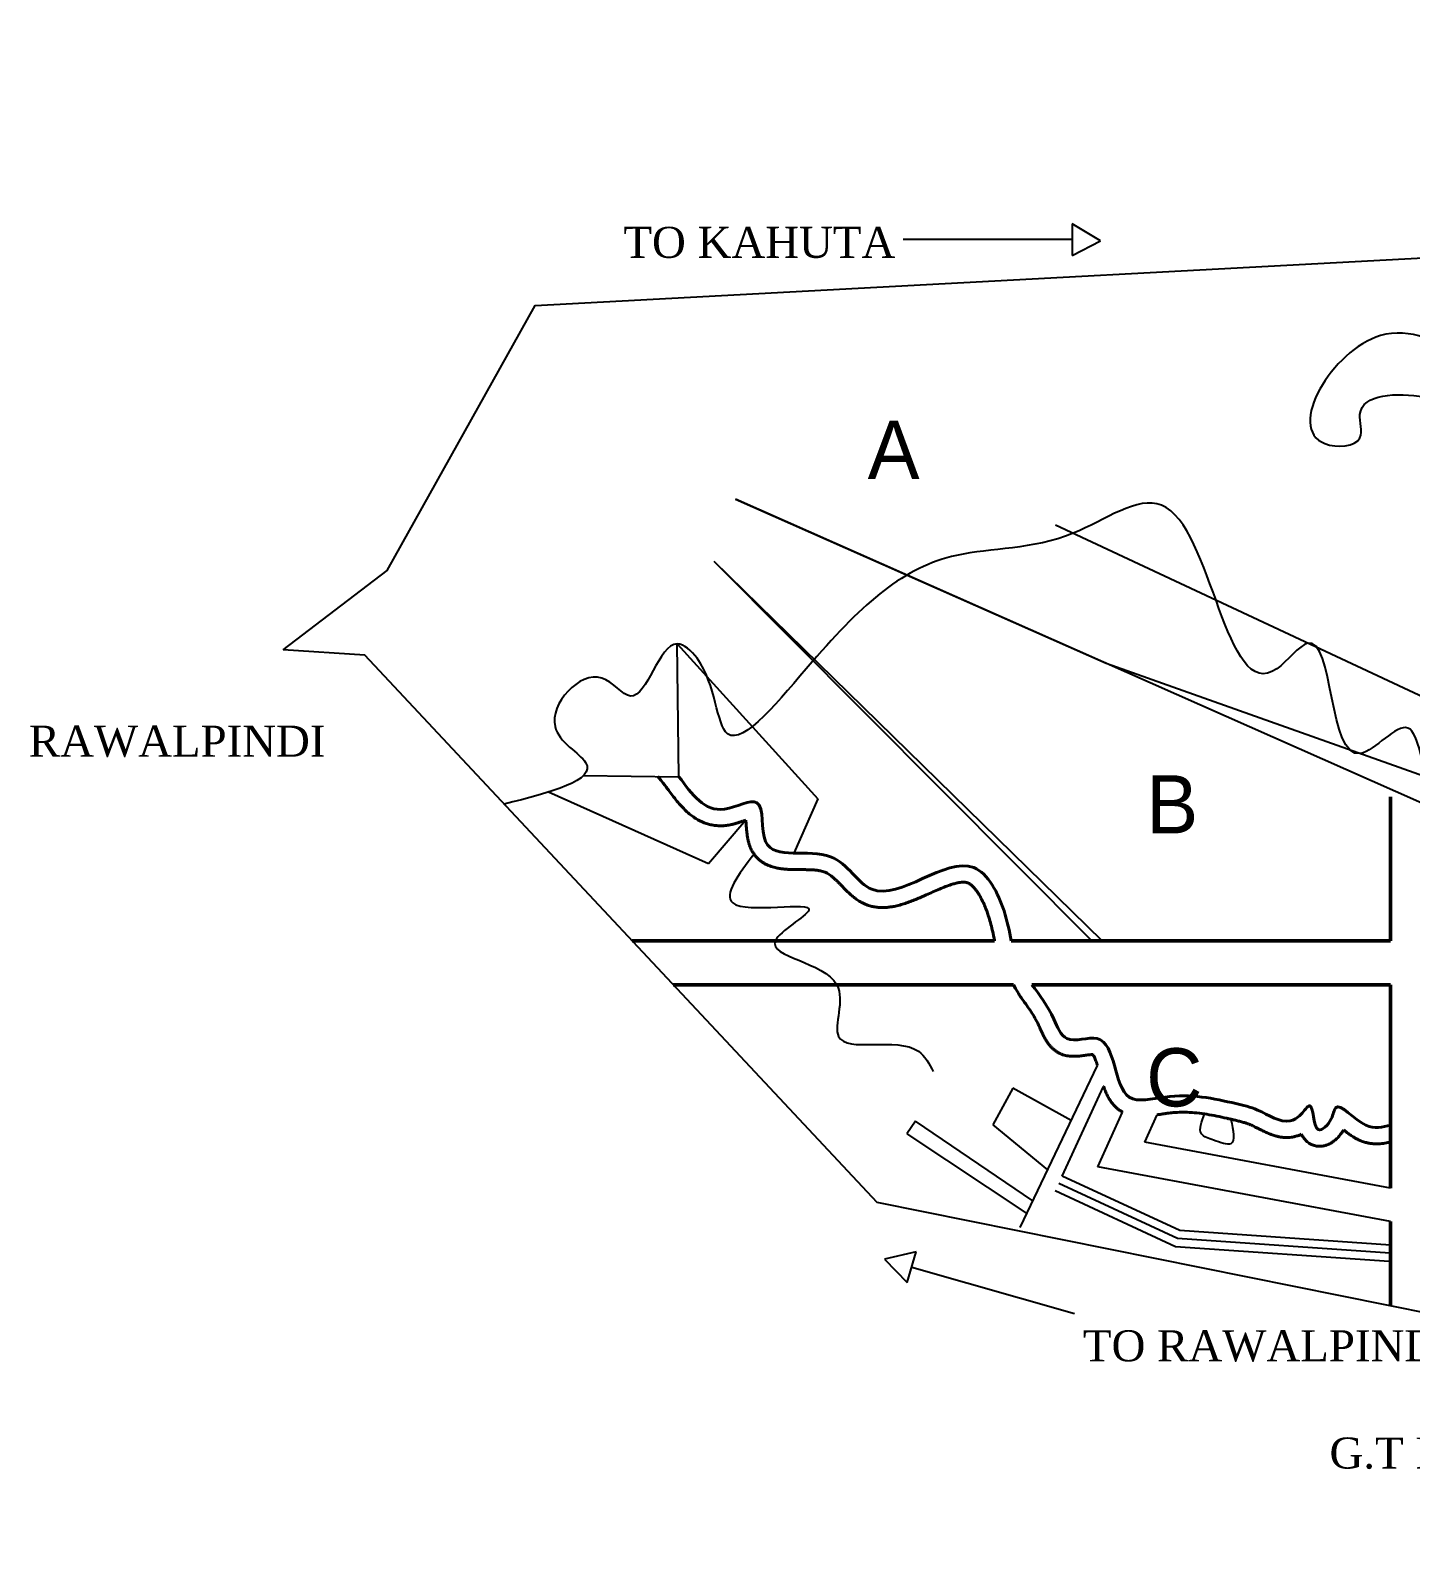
# Model space of a CAD drawing. Header units: inches. Extents: x -36906 to 35154, y -44700 to 686.
# Drawn here: x -6224.3 to -5887.7, y 215.1 to 582.8 of the extents above; entities that cross this region are included whole.
import ezdxf

# ---------------------------------------------------------------- set-up
doc = ezdxf.new("R2010")
doc.units = ezdxf.units.IN
doc.header["$LTSCALE"] = 2
doc.header["$MEASUREMENT"] = 0
doc.styles.add('style1', font='TIMES.TTF')

msp = doc.modelspace()

# ---------------------------------------------------------------- linework, layer by layer
at = {"color": 1, "ltscale": 0.5}
for p, q in [((-5963.3563, 531.4329), (-5970.2321, 535.6132)), ((-5970.2321, 535.6132), (-5970.2321, 527.8499)), ((-5970.2321, 531.7315), (-6011.481, 531.7315)), ((-5970.2321, 527.8499), (-5963.3563, 531.4329)), ((-5809.4526, 360.8298), (-6052.3219, 468.51)), ((-6052.3219, 468.51), (-5961.9916, 428.4606)), ((-5745.8929, 355.2419), (-5974.3308, 462.1599)), ((-5962.967, 360.8298), (-6057.5144, 453.296)), ((-6057.5144, 453.296), (-5965.511, 360.8298)), ((-6066.1156, 400.8278), (-6066.5544, 433.1812)), ((-6066.5544, 433.1812), (-6032.2369, 395.4145)), ((-5961.9916, 428.4606), (-5804.0104, 372.4663)), ((-6089.3667, 401.1393), (-6066.1156, 400.8278)), ((-6058.9315, 379.5977), (-6097.9419, 397.086)), ((-6032.2369, 395.4145), (-6038.1119, 382.1822)), ((-6049.8058, 390.2504), (-6058.9315, 379.5977)), ((-5982.9253, 290.9753), (-5964.1139, 330.4186)), ((-5984.6919, 324.9339), (-5989.628, 316.0114)), ((-5970.4794, 317.0714), (-5984.6919, 324.9339)), ((-5972.7117, 303.5063), (-5962.5905, 325.3053)), ((-6008.4899, 316.8803), (-6010.6007, 313.7583)), ((-5979.8164, 297.4941), (-6008.4899, 316.8803)), ((-6010.6007, 313.7583), (-5981.3128, 294.3564)), ((-5989.628, 316.0114), (-5976.2501, 304.9716)), ((-5944.5566, 288.2362), (-5973.5512, 301.6983)), ((-5944.0515, 290.1994), (-5972.7117, 303.5063)), ((-5945.0617, 286.273), (-5974.3906, 299.8903)), ((-5892.8342, 284.6633), (-5944.5566, 288.2362)), ((-5892.6969, 286.6519), (-5944.0515, 290.1994)), ((-6008.3225, 285.0462), (-6015.9999, 283.2019)), ((-6015.9999, 283.2019), (-6010.4544, 277.5813)), ((-6010.4544, 277.5813), (-6008.3225, 285.0462)), ((-5892.9716, 282.6746), (-5945.0617, 286.273)), ((-6009.3885, 281.3137), (-5969.7254, 269.9862))]:
    msp.add_line(p, q, dxfattribs=at)
at = {"lineweight": 50, "ltscale": 0.5}
for p, q in [((-5892.6969, 360.8298), (-5892.6969, 395.9012)), ((-5989.1749, 360.8298), (-6077.5231, 360.8298)), ((-5892.6969, 360.8298), (-5985.11, 360.8298)), ((-5984.545, 350.1291), (-6067.5069, 350.1291)), ((-5892.6969, 350.1291), (-5980.1019, 350.1291)), ((-5892.6969, 350.1291), (-5892.6969, 300.5474)), ((-5892.6969, 292.436), (-5892.6969, 271.8359))]:
    msp.add_line(p, q, dxfattribs=at)
at = {"ltscale": 0.5}
for p, q in [((-5963.9772, 305.7517), (-5957.9969, 319.0915)), ((-5952.5591, 311.73), (-5949.5614, 318.4165)), ((-5892.6969, 300.5474), (-5952.5591, 311.73)), ((-5892.6969, 292.436), (-5963.9772, 305.7517))]:
    msp.add_line(p, q, dxfattribs=at)
at = {"color": 0, "ltscale": 0.5}
msp.add_lwpolyline([(-6162.5945, 431.7264), (-6137.2315, 451.0985), (-6101.1639, 515.694), (-5822.5732, 530.6006), (-5665.8659, 574.0784), (-5634.5049, 582.7794), (-5650.1854, 571.8811), (-5650.1854, 529.3584), (-5637.2606, 457.3096), (-5665.8659, 323.1497), (-5650.9414, 215.0764), (-5882.2712, 269.7341), (-6017.8354, 297.063), (-6142.697, 430.4578), (-6162.5945, 431.7264)], dxfattribs=at)
at = {"color": 1, "ltscale": 0.5}
for points in [[(-5760.0862, 478.1456), (-5779.0815, 483.439), (-5780.5055, 506.1947), (-5798.3046, 508.328), (-5794.0328, 484.8613), (-5828.2072, 499.0836), (-5833.9029, 519.7059), (-5849.5662, 518.2837), (-5860.2457, 497.6613), (-5895.132, 508.328), (-5908.6594, 482.0168), (-5900.1158, 483.439), (-5900.1158, 489.1279), (-5884.4525, 493.3946), (-5851.7021, 439.3499), (-5847.4303, 428.6832), (-5855.2619, 425.8387), (-5855.9739, 418.7276), (-5860.1118, 408.7009), (-5864.9124, 410.9477), (-5883.001, 400.4635), (-5888.4148, 412.6803), (-5899.9882, 406.4843), (-5912.8353, 433.3776), (-5920.406, 427.1249), (-5948.5009, 467.0259), (-5970.0536, 460.158), (-5998.4599, 454.7699), (-6033.6551, 428.8043), (-6054.2522, 411.2958), (-6061.7023, 429.6797), (-6066.5229, 433.1814), (-6077.9171, 420.4878), (-6084.9289, 424.8649), (-6096.323, 413.0466), (-6088.873, 404.2924), (-6108.694, 394.131)], [(-6047.8244, 381.973), (-6053.0082, 370.0754), (-6034.4577, 368.2678), (-6042.6018, 360.8298), (-6027.6709, 350.1291), (-6027.2184, 337.5379), (-6007.763, 333.9226), (-6004.1434, 328.9516)], [(-5931.5933, 317.3508), (-5931.5933, 311.3657), (-5935.7878, 312.2311), (-5938.7335, 313.7887), (-5938.0091, 318.6378)]]:
    msp.add_spline(points, degree=3, dxfattribs=at)
at = {"color": 5, "lineweight": 40, "ltscale": 0.5}
for points, knots in [([(-6071.2544, 400.8967), (-6069.126, 398.1886), (-6068.908, 397.8885), (-6068.361, 397.1418), (-6068.0279, 396.6923), (-6067.3401, 395.7919), (-6066.9853, 395.3409), (-6066.2461, 394.447), (-6065.8616, 394.0041), (-6065.1296, 393.2193), (-6064.7889, 392.8743), (-6064.074, 392.2031), (-6063.6997, 391.8768), (-6062.9833, 391.3101), (-6062.6483, 391.0651), (-6061.9469, 390.6002), (-6061.5805, 390.3803), (-6060.8143, 389.9742), (-6060.4143, 389.788), (-6059.6499, 389.4863), (-6059.2903, 389.3643), (-6058.5509, 389.1567), (-6058.171, 389.0712), (-6057.3954, 388.9416), (-6056.9997, 388.8975), (-6056.1981, 388.8537), (-6055.7923, 388.8539), (-6055.2598, 388.8838), (-6055.1353, 388.8928), (-6054.9127, 388.9127), (-6054.8147, 388.9227), (-6054.6565, 388.9409), (-6054.5965, 388.9483), (-6054.4852, 388.9629), (-6054.434, 388.9699), (-6054.3325, 388.9846), (-6054.282, 388.9922), (-6054.1316, 389.0159), (-6054.0326, 389.0327), (-6053.739, 389.0859), (-6053.5478, 389.125), (-6053.0676, 389.2323), (-6052.7846, 389.3043), (-6052.2365, 389.4551), (-6051.9715, 389.5341), (-6051.4586, 389.6939), (-6051.2107, 389.7748), (-6050.7327, 389.9342), (-6050.5027, 390.0128), (-6050.1178, 390.1442), (-6049.9587, 390.1987), (-6049.8058, 390.2504)], [0, 0, 0, 0, 28.32045541, 28.32045541, 69.85598819, 69.85598819, 111.39152096, 111.39152096, 152.92705374, 152.92705374, 186.52697802, 186.52697802, 220.1269023, 220.1269023, 247.45977613, 247.45977613, 274.79264996, 274.79264996, 302.12552378, 302.12552378, 324.97033665, 324.97033665, 347.81514953, 347.81514953, 370.6599624, 370.6599624, 393.50477527, 393.50477527, 400.46295936, 400.46295936, 405.92691625, 405.92691625, 409.27253077, 409.27253077, 412.12273625, 412.12273625, 414.97294172, 414.97294172, 420.67335267, 420.67335267, 432.07417456, 432.07417456, 449.95583123, 449.95583123, 467.83748789, 467.83748789, 485.71914456, 485.71914456, 503.60080122, 503.60080122, 516.98792446, 516.98792446, 516.98792446, 516.98792446]), ([(-6049.8058, 390.2504), (-6049.7874, 390.0148), (-6049.77, 389.7646), (-6049.7341, 389.2416), (-6049.7158, 388.9688), (-6049.6746, 388.4055), (-6049.6518, 388.115), (-6049.5972, 387.5194), (-6049.5654, 387.2143), (-6049.487, 386.5908), (-6049.4405, 386.2724), (-6049.3374, 385.6957), (-6049.2856, 385.4401), (-6049.1625, 384.9194), (-6049.0912, 384.6544), (-6048.9361, 384.1603), (-6048.8564, 383.9329), (-6048.7373, 383.6343), (-6048.7093, 383.5664), (-6048.6619, 383.4557), (-6048.6433, 383.4132), (-6048.586, 383.2852), (-6048.5463, 383.2004), (-6048.4259, 382.9541), (-6048.3413, 382.7945), (-6048.1068, 382.386), (-6047.9487, 382.1424), (-6047.6083, 381.6766), (-6047.4261, 381.4545), (-6047.0424, 381.0355), (-6046.841, 380.8387), (-6046.4245, 380.4724), (-6046.2095, 380.3029), (-6045.7717, 379.9911), (-6045.5489, 379.8487), (-6045.1001, 379.5892), (-6044.8741, 379.472), (-6044.4221, 379.2601), (-6044.1962, 379.1654), (-6043.7465, 378.995), (-6043.5227, 378.9194), (-6043.0781, 378.7843), (-6042.8575, 378.7247), (-6042.3098, 378.5924), (-6041.985, 378.5278), (-6041.3432, 378.4208), (-6041.0261, 378.3783), (-6040.3988, 378.3094), (-6040.0886, 378.283), (-6039.4744, 378.2416), (-6039.1705, 378.2266), (-6038.5687, 378.2044), (-6038.2708, 378.1972), (-6037.5617, 378.1852), (-6037.1534, 378.1826), (-6036.3521, 378.1792), (-6035.959, 378.1783), (-6035.192, 378.1719), (-6034.8181, 378.1664), (-6034.0952, 378.1455), (-6033.7461, 378.1302), (-6033.0795, 378.086), (-6032.7619, 378.0571), (-6032.1656, 377.9839), (-6031.8869, 377.9395), (-6031.4281, 377.8468), (-6031.2396, 377.8012), (-6030.8934, 377.7027), (-6030.7358, 377.6497), (-6030.5599, 377.5812), (-6030.5264, 377.5676), (-6030.4589, 377.5395), (-6030.4251, 377.5249), (-6030.3232, 377.4795), (-6030.2549, 377.4471), (-6030.0381, 377.3386), (-6029.8873, 377.2544), (-6029.5783, 377.0642), (-6029.4202, 376.9582), (-6029.0965, 376.7241), (-6028.931, 376.596), (-6028.5931, 376.3189), (-6028.4207, 376.1698), (-6028.0695, 375.8527), (-6027.8906, 375.6846), (-6027.5263, 375.3322), (-6027.3409, 375.1478), (-6026.9629, 374.7656), (-6026.7703, 374.5678), (-6026.3765, 374.1619), (-6026.1753, 373.9538), (-6025.762, 373.5305), (-6025.5499, 373.3152), (-6025.1117, 372.8808), (-6024.8857, 372.6615), (-6024.4153, 372.2227), (-6024.1709, 372.0031), (-6023.6587, 371.5677), (-6023.3908, 371.3519), (-6022.8252, 370.9301), (-6022.5274, 370.7241), (-6021.9572, 370.3684), (-6021.6911, 370.2157), (-6021.297, 370.0126), (-6021.1798, 369.9549), (-6020.9571, 369.8506), (-6020.8522, 369.8035), (-6020.6541, 369.7189), (-6020.5611, 369.6808), (-6020.3749, 369.6079), (-6020.2815, 369.573), (-6020.0008, 369.4729), (-6019.8129, 369.4122), (-6019.2815, 369.2575), (-6018.9375, 369.1773), (-6018.2524, 369.0524), (-6017.9113, 369.0076), (-6017.2354, 368.9491), (-6016.9006, 368.9353), (-6016.2385, 368.9339), (-6015.9113, 368.9464), (-6015.265, 368.9932), (-6014.9458, 369.0276), (-6014.315, 369.1148), (-6014.0034, 369.1675), (-6013.2252, 369.3199), (-6012.7632, 369.4297), (-6011.8523, 369.6757), (-6011.4034, 369.812), (-6010.5161, 370.1043), (-6010.0779, 370.2604), (-6009.2106, 370.5862), (-6008.7815, 370.756), (-6007.9319, 371.1041), (-6007.5114, 371.2825), (-6006.679, 371.6426), (-6006.2671, 371.8244), (-6005.3022, 372.2535), (-6004.7533, 372.5002), (-6003.6768, 372.9787), (-6003.1492, 373.2104), (-6002.1216, 373.6467), (-6001.6214, 373.8513), (-6000.6568, 374.222), (-6000.1924, 374.388), (-5999.4117, 374.6393), (-5999.0859, 374.7343), (-5998.4684, 374.8929), (-5998.1769, 374.9564), (-5997.6833, 375.0429), (-5997.4747, 375.0711), (-5997.0883, 375.1074), (-5996.9106, 375.1155), (-5996.6151, 375.1148), (-5996.4923, 375.1087), (-5996.2679, 375.0875), (-5996.1664, 375.0723), (-5995.9814, 375.0351), (-5995.8978, 375.0132), (-5995.7974, 374.9808), (-5995.775, 374.9731), (-5995.7382, 374.9598), (-5995.7236, 374.9543), (-5995.6947, 374.943), (-5995.68, 374.9371), (-5995.6353, 374.9185), (-5995.6045, 374.9048), (-5995.5094, 374.8598), (-5995.442, 374.8244), (-5995.2994, 374.741), (-5995.2242, 374.6929), (-5995.0666, 374.5827), (-5994.9842, 374.5206), (-5994.7741, 374.3497), (-5994.6431, 374.2324), (-5994.3728, 373.9663), (-5994.2335, 373.8174), (-5993.951, 373.49), (-5993.8077, 373.3114), (-5993.5206, 372.9274), (-5993.3767, 372.722), (-5993.0913, 372.2878), (-5992.9497, 372.0591), (-5992.5984, 371.4582), (-5992.3915, 371.0732), (-5991.9933, 370.2717), (-5991.8018, 369.8553), (-5991.4377, 369.0043), (-5991.265, 368.5698), (-5990.9665, 367.766), (-5990.8377, 367.3974), (-5990.5206, 366.4372), (-5990.3454, 365.8501), (-5990.0245, 364.6771), (-5989.8788, 364.0913), (-5989.6056, 362.9109), (-5989.4781, 362.3163), (-5989.2936, 361.4207), (-5989.2342, 361.1265), (-5989.1749, 360.8298)], [794.97094517, 794.97094517, 794.97094517, 794.97094517, 815.17360256, 815.17360256, 835.37625995, 835.37625995, 855.57891734, 855.57891734, 875.78157473, 875.78157473, 895.98423211, 895.98423211, 911.59113973, 911.59113973, 927.19804734, 927.19804734, 940.1067955, 940.1067955, 943.88367908, 943.88367908, 946.2341763, 946.2341763, 950.93517075, 950.93517075, 960.01664514, 960.01664514, 974.64152819, 974.64152819, 989.26641125, 989.26641125, 1003.8912943, 1003.8912943, 1018.51617736, 1018.51617736, 1033.14106041, 1033.14106041, 1047.76594347, 1047.76594347, 1062.39082653, 1062.39082653, 1077.01570958, 1077.01570958, 1091.64059264, 1091.64059264, 1113.59695364, 1113.59695364, 1135.55331464, 1135.55331464, 1157.50967565, 1157.50967565, 1179.46603665, 1179.46603665, 1201.42239765, 1201.42239765, 1232.31639409, 1232.31639409, 1263.21039052, 1263.21039052, 1294.10438695, 1294.10438695, 1324.99838339, 1324.99838339, 1355.89237982, 1355.89237982, 1386.78637625, 1386.78637625, 1411.29361958, 1411.29361958, 1435.80086292, 1435.80086292, 1441.60362404, 1441.60362404, 1447.40638516, 1447.40638516, 1459.01190741, 1459.01190741, 1483.88864391, 1483.88864391, 1508.7653804, 1508.7653804, 1533.6421169, 1533.6421169, 1558.5188534, 1558.5188534, 1583.39558989, 1583.39558989, 1608.27232639, 1608.27232639, 1633.14906289, 1633.14906289, 1658.02579938, 1658.02579938, 1682.90253588, 1682.90253588, 1707.77927238, 1707.77927238, 1732.65600888, 1732.65600888, 1757.53274537, 1757.53274537, 1782.40948187, 1782.40948187, 1802.44658357, 1802.44658357, 1810.71200062, 1810.71200062, 1817.84994324, 1817.84994324, 1823.98852492, 1823.98852492, 1830.1271066, 1830.1271066, 1842.40426997, 1842.40426997, 1864.7761631, 1864.7761631, 1887.14805623, 1887.14805623, 1909.51994937, 1909.51994937, 1931.8918425, 1931.8918425, 1954.26373563, 1954.26373563, 1976.63562876, 1976.63562876, 2010.75062744, 2010.75062744, 2044.86562612, 2044.86562612, 2078.9806248, 2078.9806248, 2113.09562348, 2113.09562348, 2147.21062217, 2147.21062217, 2181.32562085, 2181.32562085, 2228.05897034, 2228.05897034, 2274.79231983, 2274.79231983, 2321.52566933, 2321.52566933, 2368.25901882, 2368.25901882, 2404.27697118, 2404.27697118, 2440.29492353, 2440.29492353, 2469.86340048, 2469.86340048, 2499.43187742, 2499.43187742, 2523.95716171, 2523.95716171, 2548.482446, 2548.482446, 2573.00773029, 2573.00773029, 2580.28009514, 2580.28009514, 2585.16429698, 2585.16429698, 2590.04849882, 2590.04849882, 2599.81690251, 2599.81690251, 2619.35370987, 2619.35370987, 2638.89051724, 2638.89051724, 2658.4273246, 2658.4273246, 2686.9763664, 2686.9763664, 2715.5254082, 2715.5254082, 2744.07444999, 2744.07444999, 2772.62349179, 2772.62349179, 2801.17253359, 2801.17253359, 2844.5530195, 2844.5530195, 2887.93350542, 2887.93350542, 2931.31399134, 2931.31399134, 2967.76096916, 2967.76096916, 3026.82419448, 3026.82419448, 3085.88741981, 3085.88741981, 3144.95064514, 3144.95064514, 3173.56039669, 3173.56039669, 3173.56039669, 3173.56039669]), ([(-5984.545, 350.1291), (-5983.0965, 347.4783), (-5982.9079, 347.2277), (-5982.3361, 346.4645), (-5981.9603, 345.9576), (-5981.232, 344.9451), (-5980.8796, 344.4396), (-5980.2007, 343.4159), (-5979.8742, 342.8977), (-5979.2482, 341.833), (-5978.9488, 341.2865), (-5978.6067, 340.6043), (-5978.5506, 340.4903), (-5978.45, 340.2823), (-5978.4053, 340.1885), (-5978.3462, 340.0624), (-5978.3315, 340.0308), (-5978.2876, 339.9362), (-5978.2581, 339.8722), (-5978.1684, 339.6757), (-5978.1067, 339.5388), (-5977.9503, 339.1904), (-5977.8532, 338.9733), (-5977.6474, 338.5216), (-5977.5387, 338.287), (-5977.305, 337.8034), (-5977.1801, 337.5544), (-5976.9066, 337.0441), (-5976.7581, 336.7828), (-5976.4661, 336.313), (-5976.3296, 336.1066), (-5976.0304, 335.69), (-5975.8675, 335.4797), (-5975.541, 335.0981), (-5975.3828, 334.9266), (-5975.0396, 334.588), (-5974.8546, 334.4208), (-5974.4543, 334.097), (-5974.239, 333.9405), (-5973.8182, 333.6721), (-5973.6175, 333.5574), (-5973.36, 333.4281), (-5973.3123, 333.4048), (-5973.2006, 333.352), (-5973.1369, 333.3231), (-5973.0099, 333.2679), (-5972.9465, 333.2415), (-5972.7568, 333.1658), (-5972.631, 333.1199), (-5972.287, 333.0052), (-5972.0713, 332.9452), (-5971.6497, 332.8466), (-5971.4439, 332.808), (-5971.0432, 332.7474), (-5970.8483, 332.7254), (-5970.4694, 332.694), (-5970.2853, 332.6846), (-5969.9274, 332.6753), (-5969.7535, 332.6753), (-5969.3325, 332.6839), (-5969.091, 332.6967), (-5968.6263, 332.7309), (-5968.4032, 332.7524), (-5967.9738, 332.7997), (-5967.7676, 332.8254), (-5967.3719, 332.8775), (-5967.1824, 332.9038), (-5966.8211, 332.954), (-5966.6494, 332.978), (-5966.3256, 333.0211), (-5966.1736, 333.0403), (-5965.8927, 333.0721), (-5965.7638, 333.0847), (-5965.5336, 333.1026), (-5965.4324, 333.1079), (-5965.3093, 333.1111), (-5965.2741, 333.1115), (-5965.2428, 333.1113)], [0, 0, 0, 0, 29.80708474, 29.80708474, 91.42969813, 91.42969813, 153.05231153, 153.05231153, 214.67492492, 214.67492492, 276.29753831, 276.29753831, 288.53156795, 288.53156795, 298.45552232, 298.45552232, 301.77308066, 301.77308066, 308.22479463, 308.22479463, 321.12822257, 321.12822257, 339.8866895, 339.8866895, 358.64515643, 358.64515643, 377.40362336, 377.40362336, 396.16209029, 396.16209029, 410.50040789, 410.50040789, 424.83872549, 424.83872549, 436.54729456, 436.54729456, 448.25586363, 448.25586363, 459.96443269, 459.96443269, 469.62015015, 469.62015015, 471.78886208, 471.78886208, 474.6501213, 474.6501213, 477.51138052, 477.51138052, 483.23389897, 483.23389897, 493.29403431, 493.29403431, 503.35416965, 503.35416965, 513.414305, 513.414305, 523.47444034, 523.47444034, 533.53457568, 533.53457568, 548.50789795, 548.50789795, 563.48122022, 563.48122022, 578.45454249, 578.45454249, 593.42786477, 593.42786477, 608.40118704, 608.40118704, 623.37450931, 623.37450931, 638.34783158, 638.34783158, 653.32115385, 653.32115385, 660.15513091, 660.15513091, 660.15513091, 660.15513091]), ([(-5962.5905, 325.3053), (-5962.5883, 325.2991), (-5962.5861, 325.2929), (-5962.448, 324.901), (-5962.3009, 324.5127), (-5962.0127, 323.8264), (-5961.8787, 323.5291), (-5961.5847, 322.9337), (-5961.4248, 322.6355), (-5961.1016, 322.0932), (-5960.9441, 321.8489), (-5960.5994, 321.3637), (-5960.4123, 321.1229), (-5960.0379, 320.6908), (-5959.8562, 320.4982), (-5959.4654, 320.1236), (-5959.2563, 319.9416), (-5958.9511, 319.7047), (-5958.8675, 319.6424), (-5958.7267, 319.5421), (-5958.6707, 319.5033), (-5958.5665, 319.4332), (-5958.5185, 319.4016), (-5958.3798, 319.3129), (-5958.2886, 319.2572), (-5958.1305, 319.1652), (-5958.0638, 319.1278), (-5957.9969, 319.0915)], [1039.69316015, 1039.69316015, 1039.69316015, 1039.69316015, 1040.13866352, 1040.13866352, 1067.85164987, 1067.85164987, 1088.9013379, 1088.9013379, 1109.95102593, 1109.95102593, 1127.2562756, 1127.2562756, 1144.56152528, 1144.56152528, 1158.8658693, 1158.8658693, 1173.17021332, 1173.17021332, 1178.40388833, 1178.40388833, 1181.78097092, 1181.78097092, 1184.6011859, 1184.6011859, 1189.9020878, 1189.9020878, 1193.74230986, 1193.74230986, 1193.74230986, 1193.74230986]), ([(-5949.5614, 318.4165), (-5949.3813, 318.4447), (-5949.2036, 318.4732), (-5948.7409, 318.5477), (-5948.4605, 318.5933), (-5947.9159, 318.6797), (-5947.6517, 318.7204), (-5947.3221, 318.7678), (-5947.2478, 318.7782), (-5947.1178, 318.796), (-5947.062, 318.8035), (-5946.8941, 318.8255), (-5946.7825, 318.8395), (-5946.4487, 318.8793), (-5946.2276, 318.903), (-5945.5679, 318.966), (-5945.133, 318.9973), (-5943.8716, 319.0598), (-5943.0557, 319.0644), (-5941.439, 319.0116), (-5940.6381, 318.9542), (-5939.0395, 318.7879), (-5938.2416, 318.6789), (-5936.6387, 318.4198), (-5935.8337, 318.2696), (-5934.2079, 317.9394), (-5933.3871, 317.7593), (-5932.2796, 317.5084), (-5932.0034, 317.4452), (-5931.5727, 317.3461), (-5931.4193, 317.3106), (-5931.1757, 317.2543), (-5931.0863, 317.2336), (-5930.909, 317.1924), (-5930.8209, 317.1719), (-5930.5586, 317.1105), (-5930.3861, 317.0696), (-5929.8756, 316.9466), (-5929.5448, 316.8637), (-5928.9003, 316.6913), (-5928.5866, 316.6019), (-5927.9739, 316.412), (-5927.6747, 316.3116), (-5927.2977, 316.1728), (-5927.2148, 316.1415), (-5927.0079, 316.0613), (-5926.8843, 316.0115), (-5926.7231, 315.9439), (-5926.6849, 315.9277), (-5926.5704, 315.8785), (-5926.4922, 315.8441), (-5926.3321, 315.7722), (-5926.2503, 315.7347), (-5925.9997, 315.618), (-5925.826, 315.5345), (-5925.4001, 315.326), (-5925.1427, 315.1969), (-5924.607, 314.9277), (-5924.3287, 314.7876), (-5923.7509, 314.5029), (-5923.4513, 314.3583), (-5922.8283, 314.0719), (-5922.5049, 313.9301), (-5921.8835, 313.6795), (-5921.5897, 313.5691), (-5920.9779, 313.3631), (-5920.6598, 313.2674), (-5920.057, 313.1155), (-5919.7771, 313.0552), (-5919.1969, 312.9571), (-5918.8966, 312.9192), (-5918.276, 312.874), (-5917.9558, 312.8667), (-5917.363, 312.889), (-5917.0933, 312.9118), (-5916.7154, 312.9637), (-5916.6099, 312.9804), (-5916.4171, 313.0148), (-5916.3297, 313.032), (-5916.1557, 313.0692), (-5916.0689, 313.0892), (-5915.8096, 313.1539), (-5915.638, 313.2029), (-5915.1823, 313.3496), (-5914.9018, 313.4578), (-5914.5436, 313.6186), (-5914.4592, 313.6582), (-5914.3756, 313.6992)], [1376.66119257, 1376.66119257, 1376.66119257, 1376.66119257, 1390.67230536, 1390.67230536, 1413.6804059, 1413.6804059, 1436.68850644, 1436.68850644, 1443.48592801, 1443.48592801, 1448.71855792, 1448.71855792, 1459.20264301, 1459.20264301, 1480.17081318, 1480.17081318, 1522.10715353, 1522.10715353, 1602.92565921, 1602.92565921, 1683.7441649, 1683.7441649, 1764.56267059, 1764.56267059, 1845.38117628, 1845.38117628, 1926.19968196, 1926.19968196, 1952.89199855, 1952.89199855, 1967.59879444, 1967.59879444, 1976.18341415, 1976.18341415, 1984.76803387, 1984.76803387, 2001.93727331, 2001.93727331, 2036.27575218, 2036.27575218, 2070.61423106, 2070.61423106, 2104.95270993, 2104.95270993, 2114.69149702, 2114.69149702, 2129.38260857, 2129.38260857, 2133.9596752, 2133.9596752, 2143.11380846, 2143.11380846, 2152.26794172, 2152.26794172, 2170.57620824, 2170.57620824, 2195.63622433, 2195.63622433, 2220.69624042, 2220.69624042, 2245.75625652, 2245.75625652, 2270.81627261, 2270.81627261, 2291.8601582, 2291.8601582, 2312.90404379, 2312.90404379, 2330.03567191, 2330.03567191, 2347.16730004, 2347.16730004, 2364.29892817, 2364.29892817, 2378.10434428, 2378.10434428, 2383.42014739, 2383.42014739, 2387.79634691, 2387.79634691, 2392.17254643, 2392.17254643, 2400.92494547, 2400.92494547, 2415.66465356, 2415.66465356, 2420.26064746, 2420.26064746, 2420.26064746, 2420.26064746]), ([(-5914.3756, 313.6992), (-5914.3562, 313.6593), (-5914.3362, 313.6189), (-5914.2739, 313.4965), (-5914.2293, 313.4132), (-5914.1117, 313.2057), (-5914.0347, 313.0794), (-5913.8599, 312.8191), (-5913.7621, 312.685), (-5913.5577, 312.4336), (-5913.4552, 312.3173), (-5913.227, 312.0832), (-5913.1011, 311.9654), (-5912.8222, 311.7335), (-5912.6691, 311.6193), (-5912.4358, 311.4682), (-5912.3675, 311.4263), (-5912.2506, 311.3587), (-5912.2031, 311.3323), (-5912.1, 311.2774), (-5912.0444, 311.2492), (-5911.9324, 311.1952), (-5911.876, 311.1693), (-5911.7054, 311.0952), (-5911.5901, 311.0506), (-5911.3017, 310.9516), (-5911.1279, 310.9033), (-5910.7834, 310.8278), (-5910.6128, 310.8005), (-5910.279, 310.7647), (-5910.1159, 310.7561), (-5909.8002, 310.7544), (-5909.6475, 310.7613), (-5909.3537, 310.7872), (-5909.2127, 310.8062), (-5908.9423, 310.8533), (-5908.8129, 310.8815), (-5908.5653, 310.9445), (-5908.447, 310.9794), (-5908.162, 311.0732), (-5908.0018, 311.1352), (-5907.7002, 311.2661), (-5907.5588, 311.3349), (-5907.291, 311.4769), (-5907.1647, 311.5501), (-5906.9238, 311.6994), (-5906.8094, 311.7755), (-5906.5898, 311.9302), (-5906.4848, 312.0087), (-5906.2277, 312.2106), (-5906.0808, 312.3353), (-5905.8, 312.5892), (-5905.6662, 312.7184), (-5905.4085, 312.9813), (-5905.2848, 313.1151), (-5905.0456, 313.3872), (-5904.9301, 313.5256), (-5904.6474, 313.882), (-5904.4849, 314.1031), (-5904.2418, 314.4602), (-5904.156, 314.5919), (-5904.0727, 314.7259)], [2724.89654962, 2724.89654962, 2724.89654962, 2724.89654962, 2726.55099577, 2726.55099577, 2729.85988806, 2729.85988806, 2734.61286373, 2734.61286373, 2739.36583939, 2739.36583939, 2743.32130489, 2743.32130489, 2747.27677039, 2747.27677039, 2751.23223589, 2751.23223589, 2752.79381147, 2752.79381147, 2753.82556744, 2753.82556744, 2754.99448191, 2754.99448191, 2756.16339638, 2756.16339638, 2758.50122533, 2758.50122533, 2761.98157887, 2761.98157887, 2765.46193241, 2765.46193241, 2768.94228595, 2768.94228595, 2772.42263949, 2772.42263949, 2775.90299303, 2775.90299303, 2779.38334657, 2779.38334657, 2782.86370011, 2782.86370011, 2788.13752436, 2788.13752436, 2793.41134861, 2793.41134861, 2798.68517286, 2798.68517286, 2803.95899712, 2803.95899712, 2809.23282137, 2809.23282137, 2817.34458962, 2817.34458962, 2825.45635788, 2825.45635788, 2833.56812613, 2833.56812613, 2841.67989438, 2841.67989438, 2854.08779479, 2854.08779479, 2861.16734468, 2861.16734468, 2861.16734468, 2861.16734468]), ([(-5904.0727, 314.7259), (-5903.8506, 314.5473), (-5903.6189, 314.3638), (-5903.1363, 313.9931), (-5902.8853, 313.8058), (-5902.3617, 313.4335), (-5902.089, 313.2483), (-5901.581, 312.9274), (-5901.3513, 312.7899), (-5900.871, 312.5237), (-5900.6205, 312.3948), (-5900.312, 312.2525), (-5900.2672, 312.2322), (-5900.1777, 312.1924), (-5900.1328, 312.1729), (-5899.9982, 312.1153), (-5899.9083, 312.0784), (-5899.638, 311.972), (-5899.4572, 311.9068), (-5898.9552, 311.7417), (-5898.6338, 311.6542), (-5897.9969, 311.5136), (-5897.6814, 311.4605), (-5897.0619, 311.3847), (-5896.7579, 311.362), (-5896.1655, 311.3416), (-5895.877, 311.3438), (-5895.3179, 311.3674), (-5895.0473, 311.3888), (-5894.5244, 311.4449), (-5894.2723, 311.4796), (-5893.7862, 311.5574), (-5893.5523, 311.6005), (-5893.109, 311.6894), (-5892.899, 311.7351), (-5892.6969, 311.781)], [3136.38619874, 3136.38619874, 3136.38619874, 3136.38619874, 3154.57266626, 3154.57266626, 3172.75913378, 3172.75913378, 3190.9456013, 3190.9456013, 3205.00873711, 3205.00873711, 3219.07187292, 3219.07187292, 3221.43859279, 3221.43859279, 3223.80531265, 3223.80531265, 3228.53875238, 3228.53875238, 3238.00563184, 3238.00563184, 3254.82679871, 3254.82679871, 3271.64796559, 3271.64796559, 3288.46913246, 3288.46913246, 3305.29029933, 3305.29029933, 3322.11146621, 3322.11146621, 3338.93263308, 3338.93263308, 3355.75379995, 3355.75379995, 3372.06603423, 3372.06603423, 3372.06603423, 3372.06603423])]:
    msp.add_open_spline(points, degree=3, knots=knots, dxfattribs=at)
for points in [[(-6066.1156, 400.8278), (-6055.0222, 392.9134), (-6047.0983, 394.4963), (-6044.9852, 384.999), (-6029.1374, 381.3056), (-6019.1004, 373.3911), (-5994.2722, 378.6674), (-5986.8766, 368.1149), (-5985.11, 360.8298)], [(-5980.1019, 350.1291), (-5974.7266, 341.7334), (-5971.557, 336.9848), (-5964.1614, 336.9848), (-5956.3561, 322.7513), (-5947.6181, 322.7513), (-5930.3527, 321.1559), (-5925.0701, 319.573), (-5917.1462, 316.9349), (-5914.5049, 318.5178), (-5912.3919, 320.6283), (-5910.2788, 314.8244), (-5907.1093, 317.4625), (-5906.0527, 320.1006), (-5898.6571, 315.8796), (-5892.6969, 315.8796)]]:
    msp.add_spline(points, degree=3, dxfattribs=at)
at = {"color": 1, "lineweight": 40, "ltscale": 0.5}
msp.add_open_spline([(-5965.2428, 333.1113), (-5965.2064, 333.0631), (-5965.1615, 332.9981), (-5965.0606, 332.834), (-5965.0047, 332.7351), (-5964.8869, 332.5058), (-5964.825, 332.3755), (-5964.6982, 332.0871), (-5964.6334, 331.9289), (-5964.5028, 331.5886), (-5964.4369, 331.4065), (-5964.3049, 331.0217), (-5964.2388, 330.8192), (-5964.153, 330.5456), (-5964.1335, 330.4825), (-5964.1139, 330.4186)], degree=3, knots=[784.50391441, 784.50391441, 784.50391441, 784.50391441, 804.01555063, 804.01555063, 823.52718685, 823.52718685, 843.03882308, 843.03882308, 862.5504593, 862.5504593, 882.06209552, 882.06209552, 901.57373174, 901.57373174, 907.34580531, 907.34580531, 907.34580531, 907.34580531], dxfattribs=at)

# ---------------------------------------------------------------- texts
at = {"char_height": 7.56, "width": 122.91137, "attachment_point": 1, "style": 'style1'}
for s, insert in [('TO KAHUTA', (-6079.6615, 534.8489)), ('RAWALPINDI', (-6224.5998, 413.2766)), ('TO RAWALPINDI', (-5967.6381, 265.9103)), ('G.T ROAD', (-5907.5427, 239.7723))]:
    msp.add_mtext(s, dxfattribs=dict(at, insert=insert))
at = {"char_height": 14.175, "attachment_point": 1}
for s, insert in [('A', (-6020.1184, 487.5919)), ('B', (-5952.1816, 401.1862)), ('C', (-5952.2216, 334.6417))]:
    msp.add_mtext(s, dxfattribs=dict(at, insert=insert))

doc.saveas('drawing.dxf')
